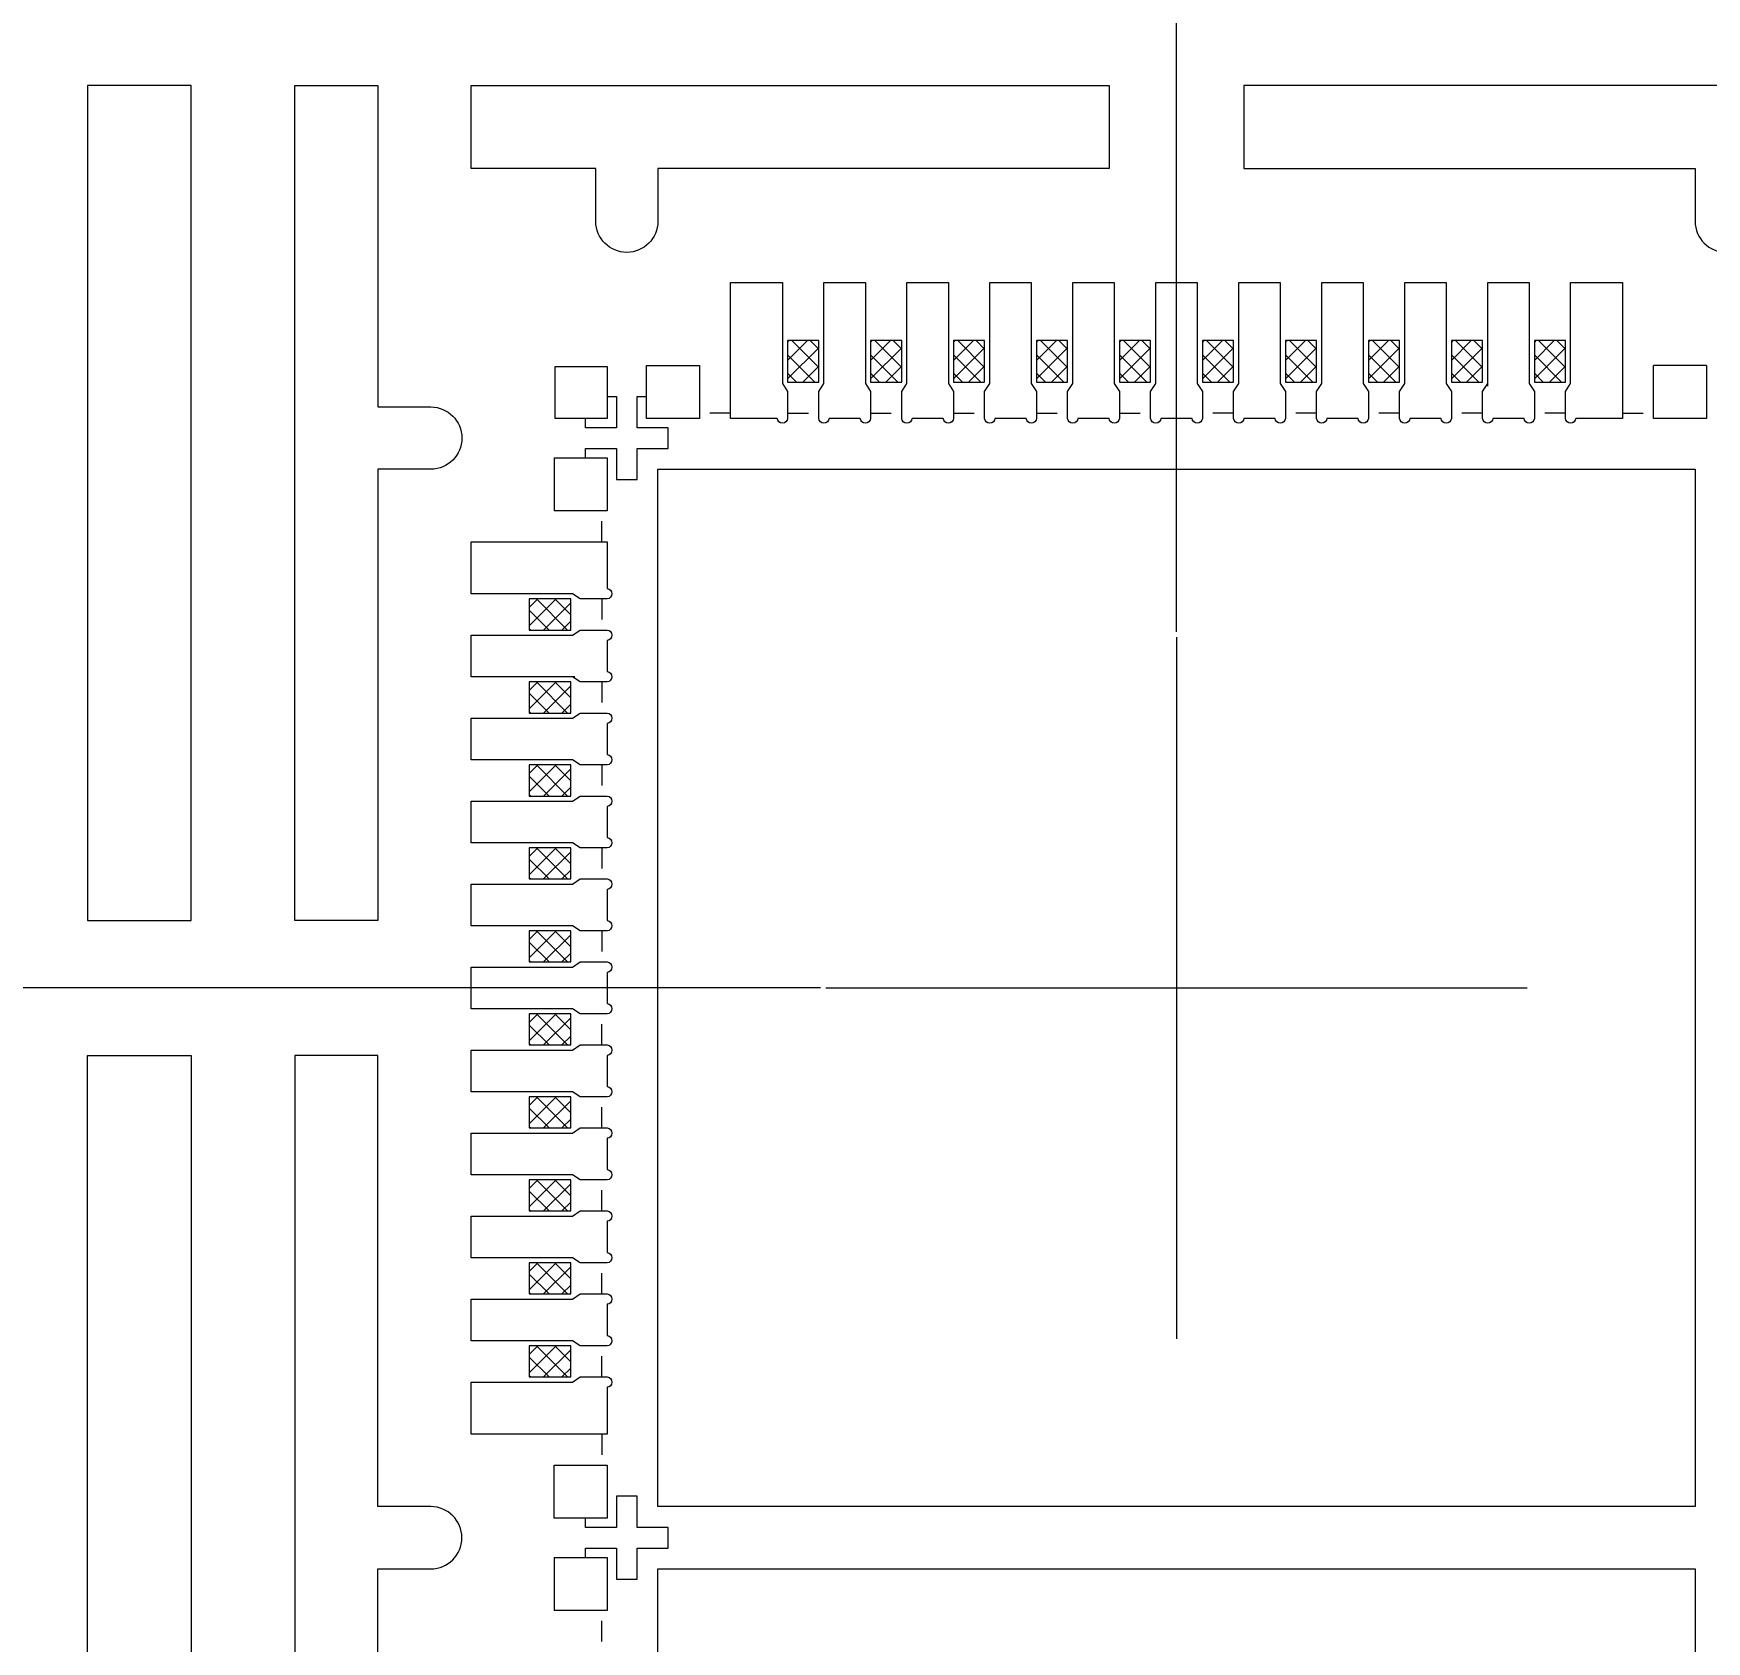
# Model space of a CAD drawing. Extents: x -140 to 3541, y -503 to -95.
# Drawn here: x 3205.05 to 3213.12, y -285.91 to -278.16 of the extents above; entities that cross this region are included whole.
import ezdxf

# ---------------------------------------------------------------- set-up
doc = ezdxf.new("R2010")
doc.units = 0
doc.header["$LTSCALE"] = 5
doc.header["$MEASUREMENT"] = 0
doc.header["$PDMODE"] = 3
doc.linetypes.add('CENTER', pattern=[2, 1.25, -0.25, 0.25, -0.25])
doc.linetypes.add('HIDDEN', pattern=[0.375, 0.25, -0.125])
doc.layers.get('0').update_dxf_attribs({"linetype": 'CONTINUOUS'})
doc.layers.get('Defpoints').update_dxf_attribs({"linetype": 'CONTINUOUS'})
for name, color, linetype in [('1', 7, 'CONTINUOUS'), ('1D', 4, 'CONTINUOUS'), ('center', 1, 'CONTINUOUS'), ('PKG', 2, 'CONTINUOUS'), ('PLATING', 3, 'CONTINUOUS'), ('标注', 4, 'CONTINUOUS')]:
    doc.layers.add(name, color=color, linetype=linetype)
doc.layers.add('标注线', color=3, linetype='CONTINUOUS', lineweight=18)
doc.styles.add('SIMPLEX', font='SIMPLEX')
doc.styles.add('宋体', font='')
doc.styles.get('宋体').set_extended_font_data('SimSun')
doc.dimstyles.new('副本Standard', dxfattribs={"dimtxt": 0.05, "dimasz": 0.05, "dimexe": 0.07, "dimexo": 0.07, "dimgap": 0.07, "dimtad": 1, "dimzin": 1, "dimdsep": 46, "dimtxsty": 'SIMPLEX', "dimcen": 0.1, "dimclrd": 256, "dimclre": 256, "dimclrt": 256, "dimadec": 0, "dimazin": 0, "dimtfac": 1, "dimtofl": 0, "dimtmove": 0, "dimatfit": 0, "dimfxl": 1, "dimlwd": -1, "dimlwe": -1, "dimarcsym": 0})

# ---------------------------------------------------------------- blocks, each defined once
blk = doc.blocks.new('*D77')
at = {"layer": 'Defpoints', "color": 0}
for p in [(3210.5643, -270.6558), (3239.5643, -274.4233), (3210.5643, -281.0706)]:
    blk.add_point(p, dxfattribs=at)
at = {"layer": '标注', "lineweight": 0}
blk.add_line((3210.5643, -281.0456), (3210.5643, -270.6558), dxfattribs=at)
at = {"layer": '标注', "lineweight": 0, "insert": (3210.5643, -268.5331), "char_height": 1, "attachment_point": 5, "rotation": 90, "style": '宋体'}
blk.add_mtext('29.000', dxfattribs=at)
blk = doc.blocks.new('*D90')
at = {"layer": 'Defpoints', "color": 0}
for p in [(3204.8213, -274.4233), (3198.5555, -282.7613), (3208.8736, -282.7613)]:
    blk.add_point(p, dxfattribs=at)
at = {"layer": '标注', "lineweight": 0}
blk.add_line((3208.8486, -282.7613), (3198.5555, -282.7613), dxfattribs=at)
at = {"layer": '标注', "lineweight": 0, "insert": (3196.7904, -282.7613), "char_height": 1, "attachment_point": 5, "style": '宋体'}
blk.add_mtext('8.338', dxfattribs=at)
blk = doc.blocks.new('*D91')
at = {"layer": 'Defpoints', "color": 0}
for p in [(3204.8213, -274.4233), (3198.5555, -288.0613), (3208.8736, -288.0613)]:
    blk.add_point(p, dxfattribs=at)
at = {"layer": '标注', "lineweight": 0}
blk.add_line((3208.8486, -288.0613), (3198.5555, -288.0613), dxfattribs=at)
at = {"layer": '标注', "lineweight": 0, "insert": (3196.4831, -288.0613), "char_height": 1, "attachment_point": 5, "style": '宋体'}
blk.add_mtext('13.638', dxfattribs=at)
blk = doc.blocks.new('*D92')
at = {"layer": 'Defpoints', "color": 0}
for p in [(3204.8213, -274.4233), (3198.5555, -293.3613), (3208.8736, -293.3613)]:
    blk.add_point(p, dxfattribs=at)
at = {"layer": '标注', "lineweight": 0}
blk.add_line((3208.8486, -293.3613), (3198.5555, -293.3613), dxfattribs=at)
at = {"layer": '标注', "lineweight": 0, "insert": (3196.4831, -293.3613), "char_height": 1, "attachment_point": 5, "style": '宋体'}
blk.add_mtext('18.938', dxfattribs=at)
blk = doc.blocks.new('*D93')
at = {"layer": 'Defpoints', "color": 0}
for p in [(3204.8213, -274.4233), (3198.5555, -298.6613), (3208.8736, -298.6613)]:
    blk.add_point(p, dxfattribs=at)
at = {"layer": '标注', "lineweight": 0}
blk.add_line((3208.8486, -298.6613), (3198.5555, -298.6613), dxfattribs=at)
at = {"layer": '标注', "lineweight": 0, "insert": (3196.4384, -298.6613), "char_height": 1, "attachment_point": 5, "style": '宋体'}
blk.add_mtext('24.238', dxfattribs=at)
blk = doc.blocks.new('*D94')
at = {"layer": 'Defpoints', "color": 0}
for p in [(3204.8213, -274.4233), (3198.5555, -303.9613), (3208.8736, -303.9613)]:
    blk.add_point(p, dxfattribs=at)
at = {"layer": '标注', "lineweight": 0}
blk.add_line((3208.8486, -303.9613), (3198.5555, -303.9613), dxfattribs=at)
at = {"layer": '标注', "lineweight": 0, "insert": (3196.4384, -303.9613), "char_height": 1, "attachment_point": 5, "style": '宋体'}
blk.add_mtext('29.538', dxfattribs=at)
blk = doc.blocks.new('*D95')
at = {"layer": 'Defpoints', "color": 0}
for p in [(3204.8213, -274.4233), (3198.5555, -309.2613), (3208.8736, -309.2613)]:
    blk.add_point(p, dxfattribs=at)
at = {"layer": '标注', "lineweight": 0}
blk.add_line((3208.8486, -309.2613), (3198.5555, -309.2613), dxfattribs=at)
at = {"layer": '标注', "lineweight": 0, "insert": (3196.444, -309.2613), "char_height": 1, "attachment_point": 5, "style": '宋体'}
blk.add_mtext('34.838', dxfattribs=at)
blk = doc.blocks.new('*D96')
at = {"layer": 'Defpoints', "color": 0}
for p in [(3204.8213, -274.4233), (3198.5555, -314.5613), (3208.8736, -314.5613)]:
    blk.add_point(p, dxfattribs=at)
at = {"layer": '标注', "lineweight": 0}
blk.add_line((3208.8486, -314.5613), (3198.5555, -314.5613), dxfattribs=at)
at = {"layer": '标注', "lineweight": 0, "insert": (3196.4273, -314.5613), "char_height": 1, "attachment_point": 5, "style": '宋体'}
blk.add_mtext('40.138', dxfattribs=at)
blk = doc.blocks.new('*D97')
at = {"layer": 'Defpoints', "color": 0}
for p in [(3204.8213, -274.4233), (3198.5555, -319.8613), (3208.8736, -319.8613)]:
    blk.add_point(p, dxfattribs=at)
at = {"layer": '标注', "lineweight": 0}
blk.add_line((3208.8486, -319.8613), (3198.5555, -319.8613), dxfattribs=at)
at = {"layer": '标注', "lineweight": 0, "insert": (3196.4273, -319.8613), "char_height": 1, "attachment_point": 5, "style": '宋体'}
blk.add_mtext('45.438', dxfattribs=at)
blk = doc.blocks.new('*D98')
at = {"layer": 'Defpoints', "color": 0}
for p in [(3204.8213, -274.4233), (3198.5555, -325.1613), (3208.8736, -325.1613)]:
    blk.add_point(p, dxfattribs=at)
at = {"layer": '标注', "lineweight": 0}
blk.add_line((3208.8486, -325.1613), (3198.5555, -325.1613), dxfattribs=at)
at = {"layer": '标注', "lineweight": 0, "insert": (3196.444, -325.1613), "char_height": 1, "attachment_point": 5, "style": '宋体'}
blk.add_mtext('50.738', dxfattribs=at)
blk = doc.blocks.new('*D99')
at = {"layer": 'Defpoints', "color": 0}
for p in [(3204.8213, -274.4233), (3198.5555, -330.4613), (3208.8736, -330.4613)]:
    blk.add_point(p, dxfattribs=at)
at = {"layer": '标注', "lineweight": 0}
blk.add_line((3208.8486, -330.4613), (3198.5555, -330.4613), dxfattribs=at)
at = {"layer": '标注', "lineweight": 0, "insert": (3196.444, -330.4613), "char_height": 1, "attachment_point": 5, "style": '宋体'}
blk.add_mtext('56.038', dxfattribs=at)
blk = doc.blocks.new('*D110')
at = {"layer": 'Defpoints', "color": 0}
for p in [(3239.5643, -274.4233), (3204.8143, -346.9113), (3206.9959, -355.1343)]:
    blk.add_point(p, dxfattribs=at)
at = {"layer": '标注', "lineweight": 0}
for p, q in [((3204.8143, -346.9363), (3204.8143, -351.1343)), ((3204.8143, -351.1343), (3206.9959, -353.1343)), ((3206.9959, -353.1343), (3206.9959, -355.1343))]:
    blk.add_line(p, q, dxfattribs=at)
at = {"layer": '标注', "lineweight": 0, "insert": (3206.9959, -357.2513), "char_height": 1, "attachment_point": 5, "rotation": 90, "style": '宋体'}
blk.add_mtext('34.750', dxfattribs=at)
blk = doc.blocks.new('*D131')
at = {"layer": 'Defpoints', "color": 0}
for p in [(3204.8213, -274.4233), (3198.5555, -349.3993), (3232.8023, -349.3993)]:
    blk.add_point(p, dxfattribs=at)
at = {"layer": '标注', "lineweight": 0}
blk.add_line((3232.7773, -349.3993), (3198.5555, -349.3993), dxfattribs=at)
at = {"layer": '标注', "lineweight": 0, "insert": (3196.4412, -349.3993), "char_height": 1, "attachment_point": 5, "style": '宋体'}
blk.add_mtext('74.976', dxfattribs=at)
blk = doc.blocks.new('*D132')
at = {"layer": 'Defpoints', "color": 0}
for p in [(3204.8213, -274.4233), (3198.5555, -335.7613), (3208.8736, -335.7613)]:
    blk.add_point(p, dxfattribs=at)
at = {"layer": '标注', "lineweight": 0}
blk.add_line((3208.8486, -335.7613), (3198.5555, -335.7613), dxfattribs=at)
at = {"layer": '标注', "lineweight": 0, "insert": (3196.4356, -335.7613), "char_height": 1, "attachment_point": 5, "style": '宋体'}
blk.add_mtext('61.338', dxfattribs=at)

msp = doc.modelspace()

# ---------------------------------------------------------------- linework, layer by layer
at = {"lineweight": 0}
for points in [[(3205.31434, -282.43635), (3205.81434, -282.43635), (3205.81434, -278.41135), (3205.31434, -278.41135)], [(3205.31434, -283.08635), (3205.81434, -283.08635), (3205.81434, -287.73635), (3205.31434, -287.73635)]]:
    msp.add_lwpolyline(points, close=True, dxfattribs=at)
for points in [[(3206.71434, -282.43635), (3206.31434, -282.43635), (3206.31434, -278.41135), (3206.71434, -278.41135), (3206.71434, -279.96135), (3206.96934, -279.96135, -1), (3206.96934, -280.26135), (3206.71434, -280.26135)], [(3207.16434, -278.41135), (3210.23934, -278.41135), (3210.23934, -278.81135), (3208.06434, -278.81135), (3208.06434, -279.06635, -1), (3207.76434, -279.06635), (3207.76434, -278.81135), (3207.16434, -278.81135)], [(3213.06434, -279.06635, 1), (3213.36434, -279.06635), (3213.36434, -278.81135), (3215.53934, -278.81135), (3215.53934, -278.41135), (3210.88934, -278.41135), (3210.88934, -278.81135), (3213.06434, -278.81135)], [(3206.96934, -285.56135, 1), (3206.96934, -285.26135), (3206.71434, -285.26135), (3206.71434, -283.08635), (3206.31434, -283.08635), (3206.31434, -287.73635), (3206.71434, -287.73635), (3206.71434, -285.56135)]]:
    msp.add_lwpolyline(points, format="xyb", close=True, dxfattribs=at)
at = {"layer": '1', "linetype": 'Continuous', "lineweight": 0}
for p, q in [((3208.00934, -279.76135), (3208.26434, -279.76135)), ((3213.11934, -279.76135), (3212.86434, -279.76135)), ((3207.56434, -280.20635), (3207.56434, -280.46135)), ((3207.56434, -285.31635), (3207.56434, -285.06135)), ((3207.56434, -285.50635), (3207.56434, -285.76135))]:
    msp.add_line(p, q, dxfattribs=at)
for points in [[(3208.41434, -279.36135), (3208.66434, -279.36135), (3208.66434, -279.84885), (3208.68934, -279.88635), (3208.68934, -280.01635, -0.9266253), (3208.63949, -280.01635), (3208.41434, -280.01635)], [(3209.08934, -279.88635), (3209.08934, -280.01635, -0.9266253), (3209.03949, -280.01635), (3208.8892, -280.01635, -0.9266253), (3208.83934, -280.01635), (3208.83934, -279.88635), (3208.86434, -279.84885), (3208.86434, -279.36135), (3209.06434, -279.36135), (3209.06434, -279.84885)], [(3209.46434, -279.36135), (3209.46434, -279.84885), (3209.48934, -279.88635), (3209.48934, -280.01635, -0.9266253), (3209.43949, -280.01635), (3209.2892, -280.01635, -0.9266253), (3209.23934, -280.01635), (3209.23934, -279.88635), (3209.26434, -279.84885), (3209.26434, -279.36135), (3209.43931, -279.36135)], [(3209.86434, -279.36135), (3209.86434, -279.84885), (3209.88934, -279.88635), (3209.88934, -280.01635, -0.9266253), (3209.83949, -280.01635), (3209.6892, -280.01635, -0.9266253), (3209.63934, -280.01635), (3209.63934, -279.88635), (3209.66434, -279.84885), (3209.66434, -279.36135)], [(3210.66434, -279.36135), (3210.66434, -279.84885), (3210.68934, -279.88635), (3210.68934, -280.01635, -0.9266253), (3210.63949, -280.01635), (3210.4892, -280.01635, -0.9266253), (3210.43934, -280.01635), (3210.43934, -279.88635), (3210.46434, -279.84885), (3210.46434, -279.36135)], [(3211.06434, -279.36135), (3211.06434, -279.84885), (3211.08934, -279.88635), (3211.08934, -280.01635, -0.9266253), (3211.03949, -280.01635), (3210.8892, -280.01635, -0.9266253), (3210.83934, -280.01635), (3210.83934, -279.88635), (3210.86434, -279.84885), (3210.86434, -279.36135)], [(3211.46434, -279.36135), (3211.46434, -279.84885), (3211.48934, -279.88635), (3211.48934, -280.01635, -0.9266253), (3211.43949, -280.01635), (3211.2892, -280.01635, -0.9266253), (3211.23934, -280.01635), (3211.23934, -279.88635), (3211.26434, -279.84885), (3211.26434, -279.36135)], [(3211.86434, -279.36135), (3211.86434, -279.84885), (3211.88934, -279.88635), (3211.88934, -280.01635, -0.9266253), (3211.83949, -280.01635), (3211.6892, -280.01635, -0.9266253), (3211.63934, -280.01635), (3211.63934, -279.88635), (3211.66434, -279.84885), (3211.66434, -279.36135)], [(3212.71434, -279.36135), (3212.71434, -280.01635), (3212.4892, -280.01635, -0.9266253), (3212.43934, -280.01635), (3212.43934, -279.88635), (3212.46434, -279.84885), (3212.46434, -279.36135)], [(3207.16434, -280.61135), (3207.81934, -280.61135), (3207.81934, -280.83649, -0.9266253), (3207.81934, -280.88635), (3207.68934, -280.88635), (3207.65184, -280.86135), (3207.16434, -280.86135)], [(3207.16434, -281.46135), (3207.65184, -281.46135), (3207.68934, -281.43635), (3207.81934, -281.43635, -0.9266253), (3207.81934, -281.4862), (3207.81934, -281.63649, -0.9266253), (3207.81934, -281.68635), (3207.68934, -281.68635), (3207.65184, -281.66135), (3207.16434, -281.66135)], [(3207.16434, -281.86135), (3207.65184, -281.86135), (3207.68934, -281.83635), (3207.81934, -281.83635, -0.9266253), (3207.81934, -281.8862), (3207.81934, -282.03649, -0.9266253), (3207.81934, -282.08635), (3207.68934, -282.08635), (3207.65184, -282.06135), (3207.16434, -282.06135)], [(3207.16434, -282.26135), (3207.65184, -282.26135), (3207.68934, -282.23635), (3207.81934, -282.23635, -0.9266253), (3207.81934, -282.2862), (3207.81934, -282.43649, -0.9266253), (3207.81934, -282.48635), (3207.68934, -282.48635), (3207.65184, -282.46135), (3207.16434, -282.46135)], [(3207.16434, -282.66135), (3207.65184, -282.66135), (3207.68934, -282.63635), (3207.81934, -282.63635, -0.9266253), (3207.81934, -282.6862), (3207.81934, -282.83649, -0.9266253), (3207.81934, -282.88635), (3207.68934, -282.88635), (3207.65184, -282.86135), (3207.16434, -282.86135)], [(3207.16434, -283.46135), (3207.65184, -283.46135), (3207.68934, -283.43635), (3207.81934, -283.43635, -0.9266253), (3207.81934, -283.4862), (3207.81934, -283.63649, -0.9266253), (3207.81934, -283.68635), (3207.68934, -283.68635), (3207.65184, -283.66135), (3207.16434, -283.66135)], [(3207.16434, -283.86135), (3207.65184, -283.86135), (3207.68934, -283.83635), (3207.81934, -283.83635, -0.9266253), (3207.81934, -283.8862), (3207.81934, -284.03649, -0.9266253), (3207.81934, -284.08635), (3207.68934, -284.08635), (3207.65184, -284.06135), (3207.16434, -284.06135), (3207.16434, -283.88638)], [(3207.68934, -284.23635), (3207.81934, -284.23635, -0.9266253), (3207.81934, -284.2862), (3207.81934, -284.43649, -0.9266253), (3207.81934, -284.48635), (3207.68934, -284.48635), (3207.65184, -284.46135), (3207.16434, -284.46135), (3207.16434, -284.26135), (3207.65184, -284.26135)], [(3207.16434, -284.91135), (3207.16434, -284.66135), (3207.65184, -284.66135), (3207.68934, -284.63635), (3207.81934, -284.63635, -0.9266253), (3207.81934, -284.6862), (3207.81934, -284.91135)]]:
    msp.add_lwpolyline(points, format="xyb", close=True, dxfattribs=at)
for points in [[(3210.06434, -279.36135), (3210.26434, -279.36135), (3210.26434, -279.84885), (3210.28934, -279.88635), (3210.28934, -280.01635, -0.9266253), (3210.23949, -280.01635), (3210.0892, -280.01635, -0.9266253), (3210.03934, -280.01635), (3210.03934, -279.88635), (3210.06434, -279.84885), (3210.06434, -279.36135), (3210.08931, -279.36135)], [(3212.06434, -279.86135), (3212.06434, -279.36135), (3212.26434, -279.36135), (3212.26434, -279.84885), (3212.28934, -279.88635), (3212.28934, -280.01635, -0.9266253), (3212.23949, -280.01635), (3212.0892, -280.01635, -0.9266253), (3212.03934, -280.01635), (3212.03934, -279.88635), (3212.06434, -279.84885)], [(3207.66434, -281.26135), (3207.16434, -281.26135), (3207.16434, -281.06135), (3207.65184, -281.06135), (3207.68934, -281.03635), (3207.81934, -281.03635, -0.9266253), (3207.81934, -281.0862), (3207.81934, -281.23649, -0.9266253), (3207.81934, -281.28635), (3207.68934, -281.28635), (3207.65184, -281.26135)], [(3207.16434, -283.26135), (3207.16434, -283.06135), (3207.65184, -283.06135), (3207.68934, -283.03635), (3207.81934, -283.03635, -0.9266253), (3207.81934, -283.0862), (3207.81934, -283.23649, -0.9266253), (3207.81934, -283.28635), (3207.68934, -283.28635), (3207.65184, -283.26135), (3207.16434, -283.26135), (3207.16434, -283.23638)]]:
    msp.add_lwpolyline(points, format="xyb", dxfattribs=at)
at = {"layer": '1', "lineweight": 0}
msp.add_lwpolyline([(3207.56934, -279.76635), (3207.81934, -279.76635), (3207.81934, -280.01635), (3207.56934, -280.01635)], close=True, dxfattribs=at)
for points in [[(3208.26434, -279.76135), (3208.26434, -280.01635), (3208.00934, -280.01635), (3208.00934, -279.76135)], [(3213.11934, -279.76135), (3213.11934, -280.01635), (3212.86434, -280.01635), (3212.86434, -279.76135)], [(3207.56434, -280.20635), (3207.81934, -280.20635), (3207.81934, -280.46135), (3207.56434, -280.46135)], [(3207.56434, -285.06135), (3207.81934, -285.06135), (3207.81934, -285.31635), (3207.56434, -285.31635)], [(3207.56434, -285.50635), (3207.81934, -285.50635), (3207.81934, -285.76135), (3207.56434, -285.76135)]]:
    msp.add_lwpolyline(points, dxfattribs=at)
at = {"layer": '1D', "linetype": 'HIDDEN', "lineweight": 0, "ltscale": 0.05}
for p, q in [((3208.68934, -279.99135), (3208.83934, -279.99135)), ((3209.08934, -279.99135), (3209.23934, -279.99135)), ((3209.48934, -279.99135), (3209.63934, -279.99135)), ((3209.88934, -279.99135), (3210.03934, -279.99135)), ((3210.28934, -279.99135), (3210.43934, -279.99135)), ((3210.83934, -279.99135), (3210.68934, -279.99135)), ((3211.23934, -279.99135), (3211.08934, -279.99135)), ((3211.63934, -279.99135), (3211.48934, -279.99135)), ((3212.03934, -279.99135), (3211.88934, -279.99135)), ((3212.43934, -279.99135), (3212.28934, -279.99135)), ((3207.79434, -280.88635), (3207.79434, -281.03635)), ((3207.79434, -281.28635), (3207.79434, -281.43635)), ((3207.79434, -281.68635), (3207.79434, -281.83635)), ((3207.79434, -282.08635), (3207.79434, -282.23635)), ((3207.79434, -282.48635), (3207.79434, -282.63635)), ((3207.79434, -283.03635), (3207.79434, -282.88635)), ((3207.79434, -283.43635), (3207.79434, -283.28635)), ((3207.79434, -283.83635), (3207.79434, -283.68635)), ((3207.79434, -284.23635), (3207.79434, -284.08635)), ((3207.79434, -284.63635), (3207.79434, -284.48635))]:
    msp.add_line(p, q, dxfattribs=at)
at = {"layer": '1D', "linetype": 'HIDDEN', "lineweight": 5, "ltscale": 0.15}
for points in [[(3207.81934, -279.91135), (3207.86434, -279.91135), (3207.86434, -280.06135), (3207.71434, -280.06135), (3207.71434, -280.01635)], [(3207.71434, -280.20635), (3207.71434, -280.16135), (3207.86434, -280.16135), (3207.86434, -280.31135), (3207.96434, -280.31135), (3207.96434, -280.16135), (3208.11434, -280.16135), (3208.11434, -280.06135), (3207.96434, -280.06135), (3207.96434, -279.91135), (3208.00934, -279.91135)], [(3207.71434, -285.50635), (3207.71434, -285.46135), (3207.86434, -285.46135), (3207.86434, -285.61135), (3207.96434, -285.61135), (3207.96434, -285.46135), (3208.11434, -285.46135), (3208.11434, -285.36135), (3207.96434, -285.36135), (3207.96434, -285.21135), (3207.86434, -285.21135), (3207.86434, -285.36135), (3207.71434, -285.36135), (3207.71434, -285.31635)]]:
    msp.add_lwpolyline(points, dxfattribs=at)
at = {"layer": '1D', "linetype": 'HIDDEN', "lineweight": 0, "ltscale": 0.08}
for points in [[(3208.41434, -279.99135), (3208.26434, -279.99135)], [(3212.71434, -279.99135), (3212.86434, -279.99135)], [(3207.79434, -280.61135), (3207.79434, -280.46135)], [(3207.79434, -284.91135), (3207.79434, -285.06135)], [(3207.79434, -285.91135), (3207.79434, -285.76135)]]:
    msp.add_lwpolyline(points, dxfattribs=at)
at = {"layer": 'center', "linetype": 'CENTER', "lineweight": 0}
for p, q in [((3210.56434, -281.0706), (3210.56434, -284.45209)), ((3208.8736, -282.76135), (3212.25509, -282.76135))]:
    msp.add_line(p, q, dxfattribs=at)
at = {"layer": 'PKG', "linetype": 'Continuous', "lineweight": 0}
for points in [[(3208.06434, -285.26135), (3208.06434, -280.26135), (3213.06434, -280.26135), (3213.06434, -285.26135)], [(3208.06434, -290.56135), (3208.06434, -285.56135), (3213.06434, -285.56135), (3213.06434, -290.56135)]]:
    msp.add_lwpolyline(points, close=True, dxfattribs=at)
at = {"layer": 'PLATING', "lineweight": 0}
for p, q in [((3208.83934, -279.64135), (3208.68934, -279.64135)), ((3208.68934, -279.64135), (3208.68934, -279.84135)), ((3208.83934, -279.84135), (3208.83934, -279.64135)), ((3209.23934, -279.64135), (3209.08934, -279.64135)), ((3209.08934, -279.64135), (3209.08934, -279.84135)), ((3209.23934, -279.84135), (3209.23934, -279.64135)), ((3209.63934, -279.64135), (3209.48934, -279.64135)), ((3209.48934, -279.64135), (3209.48934, -279.84135)), ((3209.63934, -279.84135), (3209.63934, -279.64135)), ((3210.03934, -279.64135), (3209.88934, -279.64135)), ((3209.88934, -279.64135), (3209.88934, -279.84135)), ((3210.03934, -279.84135), (3210.03934, -279.64135)), ((3210.43934, -279.64135), (3210.28934, -279.64135)), ((3210.28934, -279.64135), (3210.28934, -279.84135)), ((3210.43934, -279.84135), (3210.43934, -279.64135)), ((3210.83934, -279.64135), (3210.68934, -279.64135)), ((3210.68934, -279.64135), (3210.68934, -279.84135)), ((3210.83934, -279.84135), (3210.83934, -279.64135)), ((3211.23934, -279.64135), (3211.08934, -279.64135)), ((3211.08934, -279.64135), (3211.08934, -279.84135)), ((3211.23934, -279.84135), (3211.23934, -279.64135)), ((3211.63934, -279.64135), (3211.48934, -279.64135)), ((3211.48934, -279.64135), (3211.48934, -279.84135)), ((3211.63934, -279.84135), (3211.63934, -279.64135)), ((3212.03934, -279.64135), (3211.88934, -279.64135)), ((3211.88934, -279.64135), (3211.88934, -279.84135)), ((3212.03934, -279.84135), (3212.03934, -279.64135)), ((3212.43934, -279.64135), (3212.28934, -279.64135)), ((3212.28934, -279.64135), (3212.28934, -279.84135)), ((3212.43934, -279.84135), (3212.43934, -279.64135)), ((3208.68934, -279.84135), (3208.83934, -279.84135)), ((3209.08934, -279.84135), (3209.23934, -279.84135)), ((3209.48934, -279.84135), (3209.63934, -279.84135)), ((3209.88934, -279.84135), (3210.03934, -279.84135)), ((3210.28934, -279.84135), (3210.43934, -279.84135)), ((3210.68934, -279.84135), (3210.83934, -279.84135)), ((3211.08934, -279.84135), (3211.23934, -279.84135)), ((3211.48934, -279.84135), (3211.63934, -279.84135)), ((3211.88934, -279.84135), (3212.03934, -279.84135)), ((3212.28934, -279.84135), (3212.43934, -279.84135)), ((3207.64434, -280.88635), (3207.44434, -280.88635)), ((3207.44434, -280.88635), (3207.44434, -281.03635)), ((3207.64434, -280.88635), (3207.44434, -280.88635)), ((3207.44434, -280.88635), (3207.44434, -281.03635)), ((3207.64434, -281.03635), (3207.64434, -280.88635)), ((3207.64434, -281.03635), (3207.64434, -280.88635)), ((3207.44434, -281.03635), (3207.64434, -281.03635)), ((3207.44434, -281.03635), (3207.64434, -281.03635)), ((3207.64434, -281.28635), (3207.44434, -281.28635)), ((3207.44434, -281.28635), (3207.44434, -281.43635)), ((3207.64434, -281.28635), (3207.44434, -281.28635)), ((3207.44434, -281.28635), (3207.44434, -281.43635)), ((3207.64434, -281.43635), (3207.64434, -281.28635)), ((3207.64434, -281.43635), (3207.64434, -281.28635)), ((3207.44434, -281.43635), (3207.64434, -281.43635)), ((3207.44434, -281.43635), (3207.64434, -281.43635)), ((3207.64434, -281.68635), (3207.44434, -281.68635)), ((3207.44434, -281.68635), (3207.44434, -281.83635)), ((3207.64434, -281.68635), (3207.44434, -281.68635)), ((3207.44434, -281.68635), (3207.44434, -281.83635)), ((3207.64434, -281.83635), (3207.64434, -281.68635)), ((3207.64434, -281.83635), (3207.64434, -281.68635)), ((3207.44434, -281.83635), (3207.64434, -281.83635)), ((3207.44434, -281.83635), (3207.64434, -281.83635)), ((3207.64434, -282.08635), (3207.44434, -282.08635)), ((3207.44434, -282.08635), (3207.44434, -282.23635)), ((3207.64434, -282.08635), (3207.44434, -282.08635)), ((3207.44434, -282.08635), (3207.44434, -282.23635)), ((3207.64434, -282.23635), (3207.64434, -282.08635)), ((3207.64434, -282.23635), (3207.64434, -282.08635)), ((3207.44434, -282.23635), (3207.64434, -282.23635)), ((3207.44434, -282.23635), (3207.64434, -282.23635)), ((3207.64434, -282.48635), (3207.44434, -282.48635)), ((3207.44434, -282.48635), (3207.44434, -282.63635)), ((3207.64434, -282.48635), (3207.44434, -282.48635)), ((3207.44434, -282.48635), (3207.44434, -282.63635)), ((3207.64434, -282.63635), (3207.64434, -282.48635)), ((3207.64434, -282.63635), (3207.64434, -282.48635)), ((3207.44434, -282.63635), (3207.64434, -282.63635)), ((3207.44434, -282.63635), (3207.64434, -282.63635)), ((3207.64434, -282.88635), (3207.44434, -282.88635)), ((3207.44434, -282.88635), (3207.44434, -283.03635)), ((3207.64434, -282.88635), (3207.44434, -282.88635)), ((3207.44434, -282.88635), (3207.44434, -283.03635)), ((3207.64434, -283.03635), (3207.64434, -282.88635)), ((3207.64434, -283.03635), (3207.64434, -282.88635)), ((3207.44434, -283.03635), (3207.64434, -283.03635)), ((3207.44434, -283.03635), (3207.64434, -283.03635)), ((3207.64434, -283.28635), (3207.44434, -283.28635)), ((3207.44434, -283.28635), (3207.44434, -283.43635)), ((3207.64434, -283.28635), (3207.44434, -283.28635)), ((3207.44434, -283.28635), (3207.44434, -283.43635)), ((3207.64434, -283.43635), (3207.64434, -283.28635)), ((3207.64434, -283.43635), (3207.64434, -283.28635)), ((3207.44434, -283.43635), (3207.64434, -283.43635)), ((3207.44434, -283.43635), (3207.64434, -283.43635)), ((3207.64434, -283.68635), (3207.44434, -283.68635)), ((3207.44434, -283.68635), (3207.44434, -283.83635)), ((3207.64434, -283.68635), (3207.44434, -283.68635)), ((3207.44434, -283.68635), (3207.44434, -283.83635)), ((3207.64434, -283.83635), (3207.64434, -283.68635)), ((3207.64434, -283.83635), (3207.64434, -283.68635)), ((3207.44434, -283.83635), (3207.64434, -283.83635)), ((3207.44434, -283.83635), (3207.64434, -283.83635)), ((3207.64434, -284.08635), (3207.44434, -284.08635)), ((3207.44434, -284.08635), (3207.44434, -284.23635)), ((3207.64434, -284.08635), (3207.44434, -284.08635)), ((3207.44434, -284.08635), (3207.44434, -284.23635)), ((3207.64434, -284.23635), (3207.64434, -284.08635)), ((3207.64434, -284.23635), (3207.64434, -284.08635)), ((3207.44434, -284.23635), (3207.64434, -284.23635)), ((3207.44434, -284.23635), (3207.64434, -284.23635)), ((3207.64434, -284.48635), (3207.44434, -284.48635)), ((3207.44434, -284.48635), (3207.44434, -284.63635)), ((3207.64434, -284.48635), (3207.44434, -284.48635)), ((3207.44434, -284.48635), (3207.44434, -284.63635)), ((3207.64434, -284.63635), (3207.64434, -284.48635)), ((3207.64434, -284.63635), (3207.64434, -284.48635)), ((3207.44434, -284.63635), (3207.64434, -284.63635)), ((3207.44434, -284.63635), (3207.64434, -284.63635))]:
    msp.add_line(p, q, dxfattribs=at)
at = {"layer": '标注线', "lineweight": 0}
for p, q in [((3208.69701, -279.64135), (3208.68934, -279.64902)), ((3208.7854, -279.64135), (3208.68934, -279.7374)), ((3208.83934, -279.67579), (3208.68934, -279.82579)), ((3208.68934, -279.70977), (3208.82092, -279.84135)), ((3208.70931, -279.64135), (3208.83934, -279.77138)), ((3208.7977, -279.64135), (3208.83934, -279.683)), ((3209.09701, -279.64135), (3209.08934, -279.64902)), ((3209.1854, -279.64135), (3209.08934, -279.7374)), ((3209.23934, -279.67579), (3209.08934, -279.82579)), ((3209.08934, -279.70977), (3209.22092, -279.84135)), ((3209.10931, -279.64135), (3209.23934, -279.77138)), ((3209.1977, -279.64135), (3209.23934, -279.683)), ((3209.49701, -279.64135), (3209.48934, -279.64902)), ((3209.5854, -279.64135), (3209.48934, -279.7374)), ((3209.63934, -279.67579), (3209.48934, -279.82579)), ((3209.48934, -279.70977), (3209.62092, -279.84135)), ((3209.50931, -279.64135), (3209.63934, -279.77138)), ((3209.5977, -279.64135), (3209.63934, -279.683)), ((3209.89701, -279.64135), (3209.88934, -279.64902)), ((3209.9854, -279.64135), (3209.88934, -279.7374)), ((3210.03934, -279.67579), (3209.88934, -279.82579)), ((3209.88934, -279.70977), (3210.02092, -279.84135)), ((3209.90931, -279.64135), (3210.03934, -279.77138)), ((3209.9977, -279.64135), (3210.03934, -279.683)), ((3210.29701, -279.64135), (3210.28934, -279.64902)), ((3210.3854, -279.64135), (3210.28934, -279.7374)), ((3210.43934, -279.67579), (3210.28934, -279.82579)), ((3210.28934, -279.70977), (3210.42092, -279.84135)), ((3210.30931, -279.64135), (3210.43934, -279.77138)), ((3210.3977, -279.64135), (3210.43934, -279.683)), ((3210.69701, -279.64135), (3210.68934, -279.64902)), ((3210.7854, -279.64135), (3210.68934, -279.7374)), ((3210.83934, -279.67579), (3210.68934, -279.82579)), ((3210.68934, -279.70977), (3210.82092, -279.84135)), ((3210.70931, -279.64135), (3210.83934, -279.77138)), ((3210.7977, -279.64135), (3210.83934, -279.683)), ((3211.09701, -279.64135), (3211.08934, -279.64902)), ((3211.1854, -279.64135), (3211.08934, -279.7374)), ((3211.23934, -279.67579), (3211.08934, -279.82579)), ((3211.08934, -279.70977), (3211.22092, -279.84135)), ((3211.10931, -279.64135), (3211.23934, -279.77138)), ((3211.1977, -279.64135), (3211.23934, -279.683)), ((3211.49701, -279.64135), (3211.48934, -279.64902)), ((3211.5854, -279.64135), (3211.48934, -279.7374)), ((3211.63934, -279.67579), (3211.48934, -279.82579)), ((3211.48934, -279.70977), (3211.62092, -279.84135)), ((3211.50931, -279.64135), (3211.63934, -279.77138)), ((3211.5977, -279.64135), (3211.63934, -279.683)), ((3211.89701, -279.64135), (3211.88934, -279.64902)), ((3211.9854, -279.64135), (3211.88934, -279.7374)), ((3212.03934, -279.67579), (3211.88934, -279.82579)), ((3211.88934, -279.70977), (3212.02092, -279.84135)), ((3211.90931, -279.64135), (3212.03934, -279.77138)), ((3211.9977, -279.64135), (3212.03934, -279.683)), ((3212.29701, -279.64135), (3212.28934, -279.64902)), ((3212.3854, -279.64135), (3212.28934, -279.7374)), ((3212.43934, -279.67579), (3212.28934, -279.82579)), ((3212.28934, -279.70977), (3212.42092, -279.84135)), ((3212.30931, -279.64135), (3212.43934, -279.77138)), ((3212.3977, -279.64135), (3212.43934, -279.683)), ((3208.83934, -279.76418), (3208.76218, -279.84135)), ((3209.23934, -279.76418), (3209.16218, -279.84135)), ((3209.63934, -279.76418), (3209.56218, -279.84135)), ((3210.03934, -279.76418), (3209.96218, -279.84135)), ((3210.43934, -279.76418), (3210.36218, -279.84135)), ((3210.83934, -279.76418), (3210.76218, -279.84135)), ((3211.23934, -279.76418), (3211.16218, -279.84135)), ((3211.63934, -279.76418), (3211.56218, -279.84135)), ((3212.03934, -279.76418), (3211.96218, -279.84135)), ((3212.43934, -279.76418), (3212.36218, -279.84135)), ((3208.68934, -279.79816), (3208.73253, -279.84135)), ((3209.08934, -279.79816), (3209.13253, -279.84135)), ((3209.48934, -279.79816), (3209.53253, -279.84135)), ((3209.88934, -279.79816), (3209.93253, -279.84135)), ((3210.28934, -279.79816), (3210.33253, -279.84135)), ((3210.68934, -279.79816), (3210.73253, -279.84135)), ((3211.08934, -279.79816), (3211.13253, -279.84135)), ((3211.48934, -279.79816), (3211.53253, -279.84135)), ((3211.88934, -279.79816), (3211.93253, -279.84135)), ((3212.28934, -279.79816), (3212.33253, -279.84135)), ((3207.44434, -281.01638), (3207.57438, -280.88635)), ((3207.44434, -280.928), (3207.48599, -280.88635)), ((3207.44434, -281.01638), (3207.57438, -280.88635)), ((3207.44434, -280.928), (3207.48599, -280.88635)), ((3207.47879, -280.88635), (3207.62879, -281.03635)), ((3207.47879, -280.88635), (3207.62879, -281.03635)), ((3207.51277, -281.03635), (3207.64434, -280.90477)), ((3207.51277, -281.03635), (3207.64434, -280.90477)), ((3207.56718, -280.88635), (3207.64434, -280.96352)), ((3207.56718, -280.88635), (3207.64434, -280.96352)), ((3207.44434, -280.94029), (3207.5404, -281.03635)), ((3207.44434, -280.94029), (3207.5404, -281.03635)), ((3207.60115, -281.03635), (3207.64434, -280.99316)), ((3207.60115, -281.03635), (3207.64434, -280.99316)), ((3207.44434, -281.02868), (3207.45201, -281.03635)), ((3207.44434, -281.02868), (3207.45201, -281.03635)), ((3207.44434, -281.41638), (3207.57438, -281.28635)), ((3207.44434, -281.328), (3207.48599, -281.28635)), ((3207.44434, -281.41638), (3207.57438, -281.28635)), ((3207.44434, -281.328), (3207.48599, -281.28635)), ((3207.47879, -281.28635), (3207.62879, -281.43635)), ((3207.47879, -281.28635), (3207.62879, -281.43635)), ((3207.51277, -281.43635), (3207.64434, -281.30477)), ((3207.51277, -281.43635), (3207.64434, -281.30477)), ((3207.56718, -281.28635), (3207.64434, -281.36352)), ((3207.56718, -281.28635), (3207.64434, -281.36352)), ((3207.44434, -281.34029), (3207.5404, -281.43635)), ((3207.44434, -281.34029), (3207.5404, -281.43635)), ((3207.60115, -281.43635), (3207.64434, -281.39316)), ((3207.60115, -281.43635), (3207.64434, -281.39316)), ((3207.44434, -281.42868), (3207.45201, -281.43635)), ((3207.44434, -281.42868), (3207.45201, -281.43635)), ((3207.44434, -281.81638), (3207.57438, -281.68635)), ((3207.44434, -281.728), (3207.48599, -281.68635)), ((3207.44434, -281.81638), (3207.57438, -281.68635)), ((3207.44434, -281.728), (3207.48599, -281.68635)), ((3207.47879, -281.68635), (3207.62879, -281.83635)), ((3207.47879, -281.68635), (3207.62879, -281.83635)), ((3207.51277, -281.83635), (3207.64434, -281.70477)), ((3207.51277, -281.83635), (3207.64434, -281.70477)), ((3207.56718, -281.68635), (3207.64434, -281.76352)), ((3207.56718, -281.68635), (3207.64434, -281.76352)), ((3207.44434, -281.74029), (3207.5404, -281.83635)), ((3207.44434, -281.74029), (3207.5404, -281.83635)), ((3207.60115, -281.83635), (3207.64434, -281.79316)), ((3207.60115, -281.83635), (3207.64434, -281.79316)), ((3207.44434, -281.82868), (3207.45201, -281.83635)), ((3207.44434, -281.82868), (3207.45201, -281.83635)), ((3207.44434, -282.21638), (3207.57438, -282.08635)), ((3207.44434, -282.128), (3207.48599, -282.08635)), ((3207.44434, -282.21638), (3207.57438, -282.08635)), ((3207.44434, -282.128), (3207.48599, -282.08635)), ((3207.47879, -282.08635), (3207.62879, -282.23635)), ((3207.47879, -282.08635), (3207.62879, -282.23635)), ((3207.51277, -282.23635), (3207.64434, -282.10477)), ((3207.51277, -282.23635), (3207.64434, -282.10477)), ((3207.56718, -282.08635), (3207.64434, -282.16352)), ((3207.56718, -282.08635), (3207.64434, -282.16352)), ((3207.44434, -282.14029), (3207.5404, -282.23635)), ((3207.44434, -282.14029), (3207.5404, -282.23635)), ((3207.60115, -282.23635), (3207.64434, -282.19316)), ((3207.60115, -282.23635), (3207.64434, -282.19316)), ((3207.44434, -282.22868), (3207.45201, -282.23635)), ((3207.44434, -282.22868), (3207.45201, -282.23635)), ((3207.44434, -282.61638), (3207.57438, -282.48635)), ((3207.44434, -282.528), (3207.48599, -282.48635)), ((3207.44434, -282.61638), (3207.57438, -282.48635)), ((3207.44434, -282.528), (3207.48599, -282.48635)), ((3207.47879, -282.48635), (3207.62879, -282.63635)), ((3207.47879, -282.48635), (3207.62879, -282.63635)), ((3207.51277, -282.63635), (3207.64434, -282.50477)), ((3207.51277, -282.63635), (3207.64434, -282.50477)), ((3207.56718, -282.48635), (3207.64434, -282.56352)), ((3207.56718, -282.48635), (3207.64434, -282.56352)), ((3207.44434, -282.54029), (3207.5404, -282.63635)), ((3207.44434, -282.54029), (3207.5404, -282.63635)), ((3207.60115, -282.63635), (3207.64434, -282.59316)), ((3207.60115, -282.63635), (3207.64434, -282.59316)), ((3207.44434, -282.62868), (3207.45201, -282.63635)), ((3207.44434, -282.62868), (3207.45201, -282.63635)), ((3207.44434, -283.01638), (3207.57438, -282.88635)), ((3207.44434, -282.928), (3207.48599, -282.88635)), ((3207.44434, -283.01638), (3207.57438, -282.88635)), ((3207.44434, -282.928), (3207.48599, -282.88635)), ((3207.47879, -282.88635), (3207.62879, -283.03635)), ((3207.47879, -282.88635), (3207.62879, -283.03635)), ((3207.51277, -283.03635), (3207.64434, -282.90477)), ((3207.51277, -283.03635), (3207.64434, -282.90477)), ((3207.56718, -282.88635), (3207.64434, -282.96352)), ((3207.56718, -282.88635), (3207.64434, -282.96352)), ((3207.44434, -282.94029), (3207.5404, -283.03635)), ((3207.44434, -282.94029), (3207.5404, -283.03635)), ((3207.60115, -283.03635), (3207.64434, -282.99316)), ((3207.60115, -283.03635), (3207.64434, -282.99316)), ((3207.44434, -283.02868), (3207.45201, -283.03635)), ((3207.44434, -283.02868), (3207.45201, -283.03635)), ((3207.44434, -283.41638), (3207.57438, -283.28635)), ((3207.44434, -283.328), (3207.48599, -283.28635)), ((3207.44434, -283.41638), (3207.57438, -283.28635)), ((3207.44434, -283.328), (3207.48599, -283.28635)), ((3207.47879, -283.28635), (3207.62879, -283.43635)), ((3207.47879, -283.28635), (3207.62879, -283.43635)), ((3207.51277, -283.43635), (3207.64434, -283.30477)), ((3207.51277, -283.43635), (3207.64434, -283.30477)), ((3207.56718, -283.28635), (3207.64434, -283.36352)), ((3207.56718, -283.28635), (3207.64434, -283.36352)), ((3207.44434, -283.34029), (3207.5404, -283.43635)), ((3207.44434, -283.34029), (3207.5404, -283.43635)), ((3207.60115, -283.43635), (3207.64434, -283.39316)), ((3207.60115, -283.43635), (3207.64434, -283.39316)), ((3207.44434, -283.42868), (3207.45201, -283.43635)), ((3207.44434, -283.42868), (3207.45201, -283.43635)), ((3207.44434, -283.81638), (3207.57438, -283.68635)), ((3207.44434, -283.728), (3207.48599, -283.68635)), ((3207.44434, -283.81638), (3207.57438, -283.68635)), ((3207.44434, -283.728), (3207.48599, -283.68635)), ((3207.44434, -283.74029), (3207.5404, -283.83635)), ((3207.44434, -283.74029), (3207.5404, -283.83635)), ((3207.47879, -283.68635), (3207.62879, -283.83635)), ((3207.47879, -283.68635), (3207.62879, -283.83635)), ((3207.51277, -283.83635), (3207.64434, -283.70477)), ((3207.51277, -283.83635), (3207.64434, -283.70477)), ((3207.56718, -283.68635), (3207.64434, -283.76352)), ((3207.56718, -283.68635), (3207.64434, -283.76352)), ((3207.60115, -283.83635), (3207.64434, -283.79316)), ((3207.60115, -283.83635), (3207.64434, -283.79316)), ((3207.44434, -283.82868), (3207.45201, -283.83635)), ((3207.44434, -283.82868), (3207.45201, -283.83635)), ((3207.44434, -284.21638), (3207.57438, -284.08635)), ((3207.44434, -284.128), (3207.48599, -284.08635)), ((3207.44434, -284.21638), (3207.57438, -284.08635)), ((3207.44434, -284.128), (3207.48599, -284.08635)), ((3207.44434, -284.14029), (3207.5404, -284.23635)), ((3207.44434, -284.14029), (3207.5404, -284.23635)), ((3207.47879, -284.08635), (3207.62879, -284.23635)), ((3207.47879, -284.08635), (3207.62879, -284.23635)), ((3207.51277, -284.23635), (3207.64434, -284.10477)), ((3207.51277, -284.23635), (3207.64434, -284.10477)), ((3207.56718, -284.08635), (3207.64434, -284.16352)), ((3207.56718, -284.08635), (3207.64434, -284.16352)), ((3207.60115, -284.23635), (3207.64434, -284.19316)), ((3207.60115, -284.23635), (3207.64434, -284.19316)), ((3207.44434, -284.22868), (3207.45201, -284.23635)), ((3207.44434, -284.22868), (3207.45201, -284.23635)), ((3207.44434, -284.61638), (3207.57438, -284.48635)), ((3207.44434, -284.528), (3207.48599, -284.48635)), ((3207.44434, -284.61638), (3207.57438, -284.48635)), ((3207.44434, -284.528), (3207.48599, -284.48635)), ((3207.44434, -284.54029), (3207.5404, -284.63635)), ((3207.44434, -284.54029), (3207.5404, -284.63635)), ((3207.47879, -284.48635), (3207.62879, -284.63635)), ((3207.47879, -284.48635), (3207.62879, -284.63635)), ((3207.51277, -284.63635), (3207.64434, -284.50477)), ((3207.51277, -284.63635), (3207.64434, -284.50477)), ((3207.56718, -284.48635), (3207.64434, -284.56352)), ((3207.56718, -284.48635), (3207.64434, -284.56352)), ((3207.44434, -284.62868), (3207.45201, -284.63635)), ((3207.44434, -284.62868), (3207.45201, -284.63635)), ((3207.60115, -284.63635), (3207.64434, -284.59316)), ((3207.60115, -284.63635), (3207.64434, -284.59316))]:
    msp.add_line(p, q, dxfattribs=at)

# ---------------------------------------------------------------- dimensions: what is measured, and where the dimension line sits
at = {"layer": '标注', "lineweight": 0}
for feature_location, offset, dtype, origin, picture, middle in [((3210.56434, -281.0706), (0, 10.41484), 1, (3239.56434, -274.42335), '*D77', (3210.56434, -268.53314)), ((3208.8736, -314.56135), (-10.31813, 0), 0, (3204.82134, -274.42335), '*D96', (3196.42726, -314.56135)), ((3208.8736, -319.86135), (-10.31813, 0), 0, (3204.82134, -274.42335), '*D97', (3196.42726, -319.86135)), ((3208.8736, -335.76135), (-10.31813, 0), 0, (3204.82134, -274.42335), '*D132', (3196.43564, -335.76135)), ((3208.8736, -298.66135), (-10.31813, 0), 0, (3204.82134, -274.42335), '*D93', (3196.43843, -298.66135)), ((3208.8736, -303.96135), (-10.31813, 0), 0, (3204.82134, -274.42335), '*D94', (3196.43843, -303.96135)), ((3232.80234, -349.39935), (-34.24687, 0), 0, (3204.82134, -274.42335), '*D131', (3196.44122, -349.39935)), ((3208.8736, -309.26135), (-10.31813, 0), 0, (3204.82134, -274.42335), '*D95', (3196.44402, -309.26135)), ((3208.8736, -325.16135), (-10.31813, 0), 0, (3204.82134, -274.42335), '*D98', (3196.44402, -325.16135)), ((3208.8736, -330.46135), (-10.31813, 0), 0, (3204.82134, -274.42335), '*D99', (3196.44402, -330.46135)), ((3208.8736, -288.06135), (-10.31813, 0), 0, (3204.82134, -274.42335), '*D91', (3196.48312, -288.06135)), ((3208.8736, -293.36135), (-10.31813, 0), 0, (3204.82134, -274.42335), '*D92', (3196.48312, -293.36135)), ((3208.8736, -282.76135), (-10.31813, 0), 0, (3204.82134, -274.42335), '*D90', (3196.79039, -282.76135)), ((3204.81434, -346.91135), (2.18161, -8.22295), 1, (3239.56434, -274.42335), '*D110', (3206.99595, -357.25134))]:
    dim = msp.add_ordinate_dim(feature_location=feature_location, offset=offset, dtype=dtype, origin=origin, dimstyle='副本Standard', override={"dimtxt": 1, "dimasz": 1, "dimexo": 0.025, "dimgap": 0.05, "dimtad": 0, "dimdec": 3, "dimtxsty": '宋体', "dimlwe": 0}, dxfattribs=at)
    dim.commit()
    dim.dimension.update_dxf_attribs({"geometry": picture, "text_midpoint": middle})

doc.saveas('drawing.dxf')
